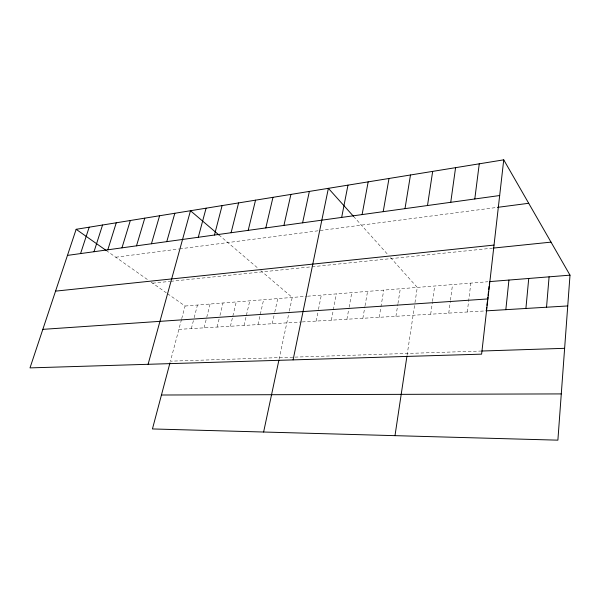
<?xml version="1.0" encoding="UTF-8"?>
<svg xmlns="http://www.w3.org/2000/svg" width="600" height="600" viewBox="0 0 600 600"><rect width="100%" height="100%" fill="white"/><g stroke="black" fill="none" stroke-linecap="round" stroke-linejoin="round"><path stroke-width="0.45" stroke-dasharray="3 2.25" d="M467.28 311.993L470.842 283.11M448.748 313.11L450.338 301.147M450.457 300.225L452.535 284.58M430.688 314.197L432.368 302.377M432.495 301.47L434.685 286.013M407.077 355.245L414.847 303.577M414.982 302.678L417.278 287.407L389.025 255.915M395.933 316.29L397.822 304.365M397.972 303.45L400.298 288.772M379.192 317.303L383.737 290.1M362.858 318.285L364.897 306.63M365.055 305.737L367.567 291.397M346.92 319.245L348.938 308.243M349.103 307.327L351.788 292.657M331.365 320.183L336.375 293.895M316.17 321.097L318.3 310.343M318.472 309.442L321.315 295.103M279.06 359.362L289.14 311.962M289.335 311.055L292.23 297.435L260.865 270.712M272.228 323.737L274.597 312.968M274.793 312.067L277.755 298.597M257.97 324.6L263.61 299.73M244.035 325.44L249.78 300.84M230.415 326.257L236.257 301.928M217.095 327.06L219.075 319.035M219.96 315.465L223.035 302.985M204.075 327.84L206.535 318.142M206.752 317.257L210.105 304.028M191.34 328.612L193.928 318.638M194.16 317.73L197.452 305.04M181.493 319.493L170.43 361.17L294.105 357.142M181.733 318.593L185.07 306.03L166.988 293.295M115.778 257.22L178.778 248.993M179.655 248.873L496.522 207.487M152.625 283.178L169.852 281.4M170.775 281.31L311.22 266.835M312.105 266.745L492.36 248.175M185.07 306.03L306.608 296.288M307.53 296.212L487.845 281.745M178.875 329.362L301.327 321.99M302.25 321.93L486.3 310.853M294.983 357.112L480.803 351.053M106.245 250.507L148.192 280.058M151.148 282.135L166.245 292.77M218.903 234.952L258.12 268.373M353.535 216.368L388.425 255.255"/><path stroke-width="0.9" d="M503.737 159.84L481.612 354.15L30 367.89L76.148 229.305L503.737 159.84L570 275.16L557.888 440.16L152.438 428.947L169.972 362.888M546.533 307.222L549.09 276.832M525.908 308.468L528.735 278.468M505.838 309.675L508.928 280.058M486.72 307.192L486.3 310.853L567.743 305.947M486.93 305.37L487.342 301.71M487.553 299.88L487.868 297.142M488.07 295.312L488.49 291.66M488.7 289.83L489.112 286.178M489.322 284.347L489.638 281.603L570 275.16M474.795 198.975L479.257 163.815M450.75 202.305L455.58 167.663M394.995 435.653L406.942 356.138M427.5 205.53L432.668 171.39M404.993 208.642L410.482 174.99M383.212 211.665L388.995 178.485M362.108 214.583L368.168 181.868M341.663 217.417L347.97 185.145M293.093 359.888L328.38 188.333L353.535 216.368M263.618 432.022L278.88 360.233M302.595 222.825L309.368 191.415M283.928 225.413L290.903 194.415M265.808 227.925L272.97 197.333M248.197 230.362L255.54 200.16M231.09 232.733L238.597 202.913M214.462 235.035L222.112 205.59M198.285 237.278L206.085 208.2M148.095 364.298L190.477 210.735L218.903 234.952M166.778 241.642L174.833 213.278M151.433 243.765L159.6 215.745M136.5 245.835L144.773 218.16M121.965 247.845L130.335 220.5M107.805 249.81L116.265 222.788M94.012 251.722L102.555 225.015M80.565 253.583L89.183 227.19M67.463 255.397L499.673 195.532M497.423 207.375L528.705 203.288M55.56 291.135L494.033 245.077M493.26 248.085L551.025 242.13M42.832 329.355L487.897 298.928M481.725 351.022L564.63 348.322M161.445 395.01L561.285 393.915M76.148 229.305L106.245 250.507"/></g></svg>
